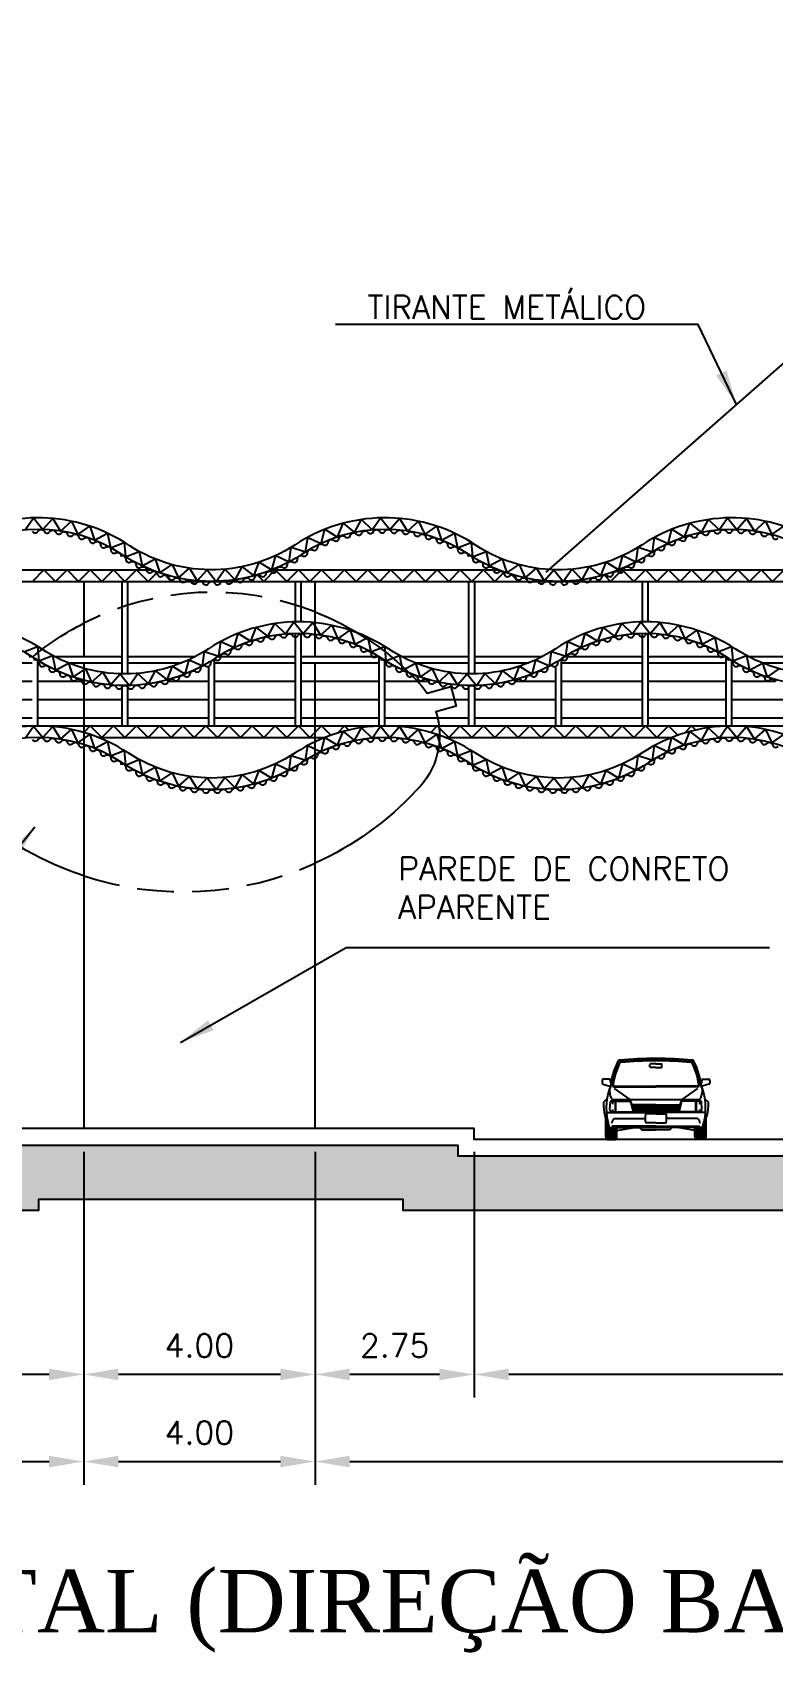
# Model space of a CAD drawing. Header units: millimetres. Extents: x 462 to 740, y -508 to -73.
# Drawn here: x 645.67 to 658.47, y -506.71 to -478.69 of the extents above; entities that cross this region are included whole.
import ezdxf

# ---------------------------------------------------------------- set-up
doc = ezdxf.new("R2010")
doc.units = ezdxf.units.MM
doc.header["$LTSCALE"] = 0.1
doc.header["$PDMODE"] = 3
doc.header["$PDSIZE"] = 0.005
doc.linetypes.add('HIDDEN', pattern=[9.525, 6.35, -3.175])
for name, color, linetype in [('azul-claro', 130, 'Continuous'), ('COTAS', 6, 'Continuous'), ('nivel', 1, 'Continuous'), ('ondas-claras', 130, 'Continuous'), ('ondas-escuras', 160, 'Continuous'), ('Parede alta', 5, 'Continuous'), ('projeção', 1, 'HIDDEN'), ('Texto', 2, 'Continuous'), ('VEICULO', 7, 'Continuous')]:
    doc.layers.add(name, color=color, linetype=linetype)
doc.styles.add('RO-00', font='romans.shx')
doc.dimstyles.new('COTAS-300', dxfattribs={"dimscale": 0, "dimtxt": 0.4, "dimasz": 0.6, "dimexe": 0.4, "dimexo": 0.4, "dimgap": 0.3, "dimtad": 1, "dimzin": 1, "dimdsep": 46, "dimtxsty": 'RO-00', "dimcen": 2.5, "dimclrd": 6, "dimclre": 6, "dimclrt": 2, "dimadec": 0, "dimazin": 0, "dimtfac": 1, "dimtmove": 2, "dimatfit": 2, "dimfxl": 1, "dimtolj": 1, "dimtzin": 0, "dimarcsym": 0})

# ---------------------------------------------------------------- blocks, each defined once
blk = doc.blocks.new('carro_grande_elev_front')
at = {"layer": 'VEICULO'}
for p, q in [((-10, 121), (-10, 125)), ((0, 126), (-9, 126)), ((0, 120), (-9, 120)), ((0, 126), (9, 126)), ((0, 120), (9, 120)), ((10, 121), (10, 125)), ((-89.6, 98.4), (-89.6, 94)), ((-88.1, 92.1), (-77.1, 89)), ((-78.3, 100.4), (-87.6, 100.4)), ((-77.5, 85), (-76.9, 85)), ((-77.1, 89), (-75.9, 86.4)), ((-76.3, 98.8), (-75.1, 92.7)), ((-69.3, 89), (0, 89)), ((-69.3, 88), (0, 88)), ((-69.3, 85), (-43.4, 66.6)), ((69.3, 89), (0, 89)), ((69.3, 88), (0, 88)), ((69.3, 85), (43.4, 66.6)), ((76.3, 98.8), (75.1, 92.7)), ((77.1, 89), (75.9, 86.4)), ((77.5, 85), (76.9, 85)), ((88.1, 92.1), (77.1, 89)), ((78.3, 100.4), (87.6, 100.4)), ((89.6, 98.4), (89.6, 94)), ((-81.6, 68), (-87.3, 62.3)), ((-76.6, 49.8), (-75.8, 62.8)), ((-73.5, 64.5), (-75.3, 63.7)), ((-75, 63.5), (-72.5, 64)), ((-72.5, 64), (-68.5, 64)), ((-72.5, 63.1), (-72.5, 59.1)), ((-71.4, 65), (-44.9, 65)), ((-70.8, 66.6), (70.8, 66.6)), ((-67.5, 47), (-67.5, 63)), ((-66.5, 47), (-66.5, 63)), ((-65.5, 64), (-45.6, 64)), ((-41.8, 60.9), (-38.1, 46)), ((-41, 61.9), (-37.1, 46)), ((0, 58), (-40, 58)), ((0, 55), (-39.3, 55)), ((-35, 58), (-35, 46)), ((-30, 58), (-30, 46)), ((-25, 58), (-25, 46)), ((-20, 58), (-20, 46)), ((-15, 58), (-15, 46)), ((-10, 58), (-10, 46)), ((-5, 58), (-5, 46)), ((0, 58), (40, 58)), ((0, 58), (0, 46)), ((0, 55), (39.3, 55)), ((5, 58), (5, 46)), ((10, 58), (10, 46)), ((15, 58), (15, 46)), ((20, 58), (20, 46)), ((25, 58), (25, 46)), ((30, 58), (30, 46)), ((35, 58), (35, 46)), ((41, 61.9), (37.1, 46)), ((41.8, 60.9), (38.1, 46)), ((71.4, 65), (44.9, 65)), ((65.5, 64), (45.6, 64)), ((66.5, 47), (66.5, 63)), ((67.5, 47), (67.5, 63)), ((72.5, 64), (68.5, 64)), ((75, 63.5), (72.5, 64)), ((72.5, 63.1), (72.5, 59.1)), ((73.5, 64.5), (75.3, 63.7)), ((76.6, 49.8), (75.8, 62.8)), ((81.6, 68), (87.3, 62.3)), ((-83.5, 4.5), (-83.5, 34.4)), ((-82.5, 45), (0, 45)), ((-81.5, 0), (-81.5, 28.7)), ((-72.5, 46), (-74.7, 46.8)), ((-72.5, 49.9), (-72.5, 47.4)), ((-72.5, 46), (-68.5, 46)), ((-69.3, 35), (-17.5, 35)), ((-65.5, 46), (-38.1, 46)), ((0, 52), (-38.6, 52)), ((0, 49), (-37.8, 49)), ((-37.1, 46), (0, 46)), ((-17.5, 30), (-17.5, 41)), ((0, 43), (-15.5, 43)), ((0, 28), (-15.5, 28)), ((0, 52), (38.6, 52)), ((0, 49), (37.8, 49)), ((37.1, 46), (0, 46)), ((82.5, 45), (0, 45)), ((0, 43), (15.5, 43)), ((0, 28), (15.5, 28)), ((17.5, 30), (17.5, 41)), ((69.3, 35), (17.5, 35)), ((65.5, 46), (38.1, 46)), ((72.5, 46), (68.5, 46)), ((72.5, 49.9), (72.5, 47.4)), ((72.5, 46), (74.7, 46.8)), ((81.5, 0), (81.5, 28.7)), ((83.5, 4.5), (83.5, 34.4)), ((-81.5, 0), (-67, 0)), ((-80, 0), (-80, 25.3)), ((-78.6, 0), (-78.6, 22.1)), ((-77.1, 0), (-77.1, 20.4)), ((-75.7, 0), (-75.7, 20)), ((-75.7, 20), (0, 20)), ((-74.2, 0), (-74.2, 20)), ((0, 22.5), (-73.3, 22.5)), ((-72.8, 0), (-72.8, 20)), ((-71.3, 0), (-71.3, 20)), ((-69.9, 0), (-69.9, 20)), ((-68.4, 0), (-68.4, 20)), ((-67, 0), (-67, 20)), ((-65, 15.3), (-35.9, 20)), ((-65, 4.5), (-65, 20)), ((-26.4, 20), (-23.3, 16)), ((-23.3, 16), (0, 16)), ((0, 22.5), (73.3, 22.5)), ((75.7, 20), (0, 20)), ((23.3, 16), (0, 16)), ((26.4, 20), (23.3, 16)), ((65, 15.3), (35.9, 20)), ((65, 4.5), (65, 20)), ((67, 0), (67, 20)), ((68.4, 0), (68.4, 20)), ((69.9, 0), (69.9, 20)), ((71.3, 0), (71.3, 20)), ((72.8, 0), (72.8, 20)), ((74.2, 0), (74.2, 20)), ((75.7, 0), (75.7, 20)), ((77.1, 0), (77.1, 20.4)), ((78.6, 0), (78.6, 22.1)), ((80, 0), (80, 25.3)), ((81.5, 0), (67, 0))]:
    blk.add_line(p, q, dxfattribs=at)
for centre, radius, start, end in [((0, -523.5), 658.5, 84.6972, 95.3028), ((47, 75.1), 123.4, 153.3242, 174.9735), ((47, 75.1), 120.4, 154.1335, 172.2174), ((47, 75.1), 119.4, 154.1335, 172.2174), ((-60.6, 129.2), 3, 95.3028, 153.3242), ((-58.6, 126.3), 3, 95.1557, 154.1335), ((-58.6, 126.3), 2, 95.1557, 154.1335), ((0, -523.5), 655.5, 84.8443, 95.1557), ((0, -523.5), 654.5, 84.8443, 95.1557), ((-9, 125), 1, 90, 180), ((-9, 121), 1, 180, 270), ((9, 125), 1, 0, 90), ((9, 121), 1, 270, 0), ((58.6, 126.3), 2, 25.8665, 84.8443), ((58.6, 126.3), 3, 25.8665, 84.8443), ((-47, 75.1), 119.4, 7.7826, 25.8665), ((60.6, 129.2), 3, 26.6758, 84.6972), ((-47, 75.1), 120.4, 7.7826, 25.8665), ((-47, 75.1), 123.4, 5.0265, 26.6758), ((-87.6, 98.4), 2, 90, 180), ((-87.6, 94), 2, 180, 254.6167), ((20, 52.5), 102.8, 161.5651, 197.1976), ((-78.3, 98.4), 2, 11.2915, 90), ((-39, 84), 38.6, 178.5317, 202.8811), ((-76.9, 86), 1, 270, 354.9735), ((-69.3, 91), 3, 172.2174, 270), ((-69.3, 91), 2, 172.2174, 270), ((69.3, 91), 3, 270, 7.7826), ((69.3, 91), 2, 270, 7.7826), ((39, 84), 38.6, 337.1189, 1.4683), ((76.9, 86), 1, 185.0265, 270), ((78.3, 98.4), 2, 90, 168.7085), ((-20, 52.5), 102.8, 342.8024, 18.4349), ((87.6, 98.4), 2, 0, 90), ((87.6, 94), 2, 285.3833, 0), ((20, 52.5), 107.8, 174.7999, 175.7267), ((-0.2, 60.5), 87.3, 179.9938, 206.4303), ((-74.9, 62.6), 1, 100.1378, 176.5135), ((-74.8, 62.8), 1, 115.6872, 176.5135), ((-70.8, 70.6), 4, 202.8811, 270), ((-71.4, 60), 5, 90, 115.6872), ((-68.5, 63), 1, 0, 90), ((-65.5, 63), 1, 90, 180), ((-45.6, 60), 4, 13.611, 90), ((-44.9, 61), 4, 13.611, 90), ((44.9, 61), 4, 90, 166.389), ((45.6, 60), 4, 90, 166.389), ((65.5, 63), 1, 0, 90), ((68.5, 63), 1, 90, 180), ((70.8, 70.6), 4, 270, 337.1189), ((71.4, 60), 5, 64.3128, 90), ((74.9, 62.6), 1, 3.4865, 79.8622), ((74.8, 62.8), 1, 3.4865, 64.3128), ((0.2, 60.5), 87.3, 333.5697, 0.0062), ((-20, 52.5), 107.8, 4.2733, 5.2001), ((-73.6, 49.6), 3, 176.5135, 250.1361), ((-62.3, 25.9), 11.5, 127.7412, 175.0677), ((-68.5, 47), 1, 270, 0), ((-65.5, 47), 1, 180, 270), ((-15.5, 41), 2, 90, 180), ((-15.5, 30), 2, 180, 270), ((15.5, 41), 2, 0, 90), ((15.5, 30), 2, 270, 0), ((65.5, 47), 1, 270, 0), ((68.5, 47), 1, 180, 270), ((62.3, 25.9), 11.5, 4.9323, 52.2588), ((73.6, 49.6), 3, 289.8639, 3.4865), ((-77.4, 4.5), 6.06, 180, 227.925), ((-75.7, 23), 3, 206.4303, 270), ((-75.3, 23), 3, 197.1976, 270), ((-71, 4.5), 6.06, 312.075, 0), ((71, 4.5), 6.06, 180, 227.925), ((75.3, 23), 3, 270, 342.8024), ((75.7, 23), 3, 270, 333.5697), ((77.4, 4.5), 6.06, 312.075, 0)]:
    blk.add_arc(centre, radius, start, end, dxfattribs=at)
blk = doc.blocks.new('*D61')
at = {"layer": 'COTAS', "color": 6, "lineweight": -2}
for p, q in [((653.309, -498.052), (653.309, -502.303)), ((665.409, -498.052), (665.409, -502.303)), ((664.809, -501.903), (653.909, -501.903))]:
    blk.add_line(p, q, dxfattribs=at)
at = {"layer": 'COTAS', "color": 6}
for points in [[(653.909, -501.803), (653.909, -502.003), (653.309, -501.903)], [(664.809, -501.803), (664.809, -502.003), (665.409, -501.903)]]:
    blk.add_solid(points, dxfattribs=at)
at = {"layer": 'Defpoints', "color": 0}
for p in [(653.309, -497.652), (665.409, -497.652), (653.309, -501.903)]:
    blk.add_point(p, dxfattribs=at)
at = {"layer": 'COTAS', "color": 2, "insert": (659.359, -501.403), "char_height": 0.4, "attachment_point": 5, "style": 'RO-00'}
blk.add_mtext('\\A1;12.10', dxfattribs=at)
blk = doc.blocks.new('*D62')
at = {"layer": 'COTAS', "color": 6, "lineweight": -2}
for p, q in [((650.558, -498.052), (650.558, -502.303)), ((653.309, -498.052), (653.309, -502.303)), ((652.709, -501.903), (651.158, -501.903))]:
    blk.add_line(p, q, dxfattribs=at)
at = {"layer": 'COTAS', "color": 6}
for points in [[(651.158, -501.803), (651.158, -502.003), (650.558, -501.903)], [(652.709, -501.803), (652.709, -502.003), (653.309, -501.903)]]:
    blk.add_solid(points, dxfattribs=at)
at = {"layer": 'Defpoints', "color": 0}
for p in [(650.558, -497.652), (653.309, -497.652), (650.558, -501.903)]:
    blk.add_point(p, dxfattribs=at)
at = {"layer": 'COTAS', "color": 2, "insert": (651.934, -501.403), "char_height": 0.4, "attachment_point": 5, "style": 'RO-00'}
blk.add_mtext('\\A1;2.75', dxfattribs=at)
blk = doc.blocks.new('*D63')
at = {"layer": 'COTAS', "color": 6, "lineweight": -2}
for p, q in [((646.558, -498.052), (646.558, -502.303)), ((650.558, -498.052), (650.558, -502.303)), ((649.958, -501.903), (647.158, -501.903))]:
    blk.add_line(p, q, dxfattribs=at)
at = {"layer": 'COTAS', "color": 6}
for points in [[(647.158, -501.803), (647.158, -502.003), (646.558, -501.903)], [(649.958, -501.803), (649.958, -502.003), (650.558, -501.903)]]:
    blk.add_solid(points, dxfattribs=at)
at = {"layer": 'Defpoints', "color": 0}
for p in [(646.558, -497.652), (650.558, -497.652), (646.558, -501.903)]:
    blk.add_point(p, dxfattribs=at)
at = {"layer": 'COTAS', "color": 2, "insert": (648.558, -501.403), "char_height": 0.4, "attachment_point": 5, "style": 'RO-00'}
blk.add_mtext('\\A1;4.00', dxfattribs=at)
blk = doc.blocks.new('*D64')
at = {"layer": 'COTAS', "color": 6, "lineweight": -2}
for p, q in [((635.26, -498.052), (635.26, -502.303)), ((646.558, -498.052), (646.558, -502.303)), ((645.958, -501.903), (635.86, -501.903))]:
    blk.add_line(p, q, dxfattribs=at)
at = {"layer": 'COTAS', "color": 6}
for points in [[(635.86, -501.803), (635.86, -502.003), (635.26, -501.903)], [(645.958, -501.803), (645.958, -502.003), (646.558, -501.903)]]:
    blk.add_solid(points, dxfattribs=at)
at = {"layer": 'Defpoints', "color": 0}
for p in [(635.26, -497.652), (646.558, -497.652), (635.26, -501.903)]:
    blk.add_point(p, dxfattribs=at)
at = {"layer": 'COTAS', "color": 2, "insert": (640.909, -501.403), "char_height": 0.4, "attachment_point": 5, "style": 'RO-00'}
blk.add_mtext('\\A1;11.30', dxfattribs=at)
blk = doc.blocks.new('*D68')
at = {"layer": 'COTAS', "color": 6, "lineweight": -2}
for p, q in [((631.26, -501.404), (631.26, -503.809)), ((646.558, -501.404), (646.558, -503.809)), ((631.86, -503.409), (645.958, -503.409))]:
    blk.add_line(p, q, dxfattribs=at)
at = {"layer": 'COTAS', "color": 6}
for points in [[(631.86, -503.309), (631.86, -503.509), (631.26, -503.409)], [(645.958, -503.309), (645.958, -503.509), (646.558, -503.409)]]:
    blk.add_solid(points, dxfattribs=at)
at = {"layer": 'Defpoints', "color": 0}
for p in [(631.26, -501.004), (646.558, -501.004), (646.558, -503.409)]:
    blk.add_point(p, dxfattribs=at)
at = {"layer": 'COTAS', "color": 2, "insert": (638.909, -502.909), "char_height": 0.4, "attachment_point": 5, "style": 'RO-00'}
blk.add_mtext('\\A1;15.30', dxfattribs=at)
blk = doc.blocks.new('*D69')
at = {"layer": 'COTAS', "color": 6, "lineweight": -2}
for p, q in [((646.558, -501.404), (646.558, -503.809)), ((650.558, -501.404), (650.558, -503.809)), ((647.158, -503.409), (649.958, -503.409))]:
    blk.add_line(p, q, dxfattribs=at)
at = {"layer": 'COTAS', "color": 6}
for points in [[(647.158, -503.309), (647.158, -503.509), (646.558, -503.409)], [(649.958, -503.309), (649.958, -503.509), (650.558, -503.409)]]:
    blk.add_solid(points, dxfattribs=at)
at = {"layer": 'Defpoints', "color": 0}
for p in [(646.558, -501.004), (650.558, -501.004), (650.558, -503.409)]:
    blk.add_point(p, dxfattribs=at)
at = {"layer": 'COTAS', "color": 2, "insert": (648.558, -502.909), "char_height": 0.4, "attachment_point": 5, "style": 'RO-00'}
blk.add_mtext('\\A1;4.00', dxfattribs=at)
blk = doc.blocks.new('*D70')
at = {"layer": 'COTAS', "color": 6, "lineweight": -2}
for p, q in [((669.411, -500.577), (669.411, -503.809)), ((650.558, -501.404), (650.558, -503.809)), ((651.158, -503.409), (668.811, -503.409))]:
    blk.add_line(p, q, dxfattribs=at)
at = {"layer": 'COTAS', "color": 6}
for points in [[(651.158, -503.309), (651.158, -503.509), (650.558, -503.409)], [(668.811, -503.309), (668.811, -503.509), (669.411, -503.409)]]:
    blk.add_solid(points, dxfattribs=at)
at = {"layer": 'Defpoints', "color": 0}
for p in [(669.411, -500.177), (650.558, -501.004), (669.411, -503.409)]:
    blk.add_point(p, dxfattribs=at)
at = {"layer": 'COTAS', "color": 2, "insert": (659.984, -502.909), "char_height": 0.4, "attachment_point": 5, "style": 'RO-00'}
blk.add_mtext('\\A1;18.85', dxfattribs=at)

msp = doc.modelspace()

# ---------------------------------------------------------------- hatches: boundary and pattern name
h = msp.add_hatch()
h.set_pattern_fill('LINE', color=256, scale=0.1, style=0)
h.set_pattern_definition([(0, (19.8689, 31.7374), (0, 0.3175), [])])
h.paths.add_polyline_path([(642.489, -489.489), (641.32, -489.489), (641.32, -489.788, 0.116451)])
h.paths.add_polyline_path([(642.72, -489.657, -0.237937), (642.669, -489.652, 0.268983), (642.611, -489.65), (642.611, -489.65, 0.268989), (642.581, -489.7, -0.610099), (642.49, -489.745, 0.268989), (642.433, -489.739), (642.433, -489.739, 0.268983), (642.399, -489.786, -0.6101), (642.305, -489.824, 0.268983), (642.248, -489.814), (642.248, -489.814, 0.268989), (642.211, -489.859, -0.610099), (642.115, -489.891, 0.26899), (642.058, -489.877), (642.058, -489.877, 0.268984), (642.018, -489.919, -0.6101), (641.92, -489.943, 0.579938), (641.822, -489.964, -0.610099), (641.722, -489.982, 0.579938), (641.623, -489.996, -0.6101), (641.522, -490.007, 0.579938), (641.422, -490.014, -0.610099), (641.321, -490.018, 0.001454), (641.32, -490.018), (641.32, -490.689), (642.72, -490.689)])
h.paths.add_polyline_path([(644.22, -489.489), (642.927, -489.489, 0.020521), (642.927, -489.493, -0.5853), (642.842, -489.547, 0.098516), (642.82, -489.541), (642.82, -490.689), (644.22, -490.689)])
h.paths.add_polyline_path([(645.665, -489.491, 0.024038), (645.66, -489.489), (645.624, -489.489, 0.049924), (645.614, -489.493, -0.312343), (645.548, -489.489), (644.32, -489.489), (644.32, -490.689), (645.665, -490.689)])
h.paths.add_polyline_path([(647.22, -490.018, 0.001448), (647.22, -490.018, -0.6101), (647.119, -490.014, 0.579938), (647.019, -490.007, -0.610099), (646.918, -489.996, 0.579938), (646.819, -489.982, -0.6101), (646.719, -489.964, 0.579938), (646.621, -489.943, -0.610099), (646.523, -489.919, 0.579938), (646.426, -489.891, -0.6101), (646.33, -489.859, 0.579938), (646.236, -489.824, -0.610099), (646.142, -489.786, 0.579938), (646.051, -489.745, -0.6101), (645.96, -489.7, 0.579938), (645.872, -489.652, -0.610099), (645.784, -489.601, 0.222137), (645.765, -489.555), (645.765, -490.689), (647.22, -490.689)])
h.paths.add_polyline_path([(647.22, -489.489), (646.052, -489.489, 0.116451), (647.22, -489.788)])
h = msp.add_hatch()
h.set_pattern_fill('LINE', color=256, scale=0.1, style=0)
h.set_pattern_definition([(0, (25.8689, 31.7374), (0, 0.3175), [])])
h.paths.add_polyline_path([(648.489, -489.489), (647.32, -489.489), (647.32, -489.788, 0.116451)])
h.paths.add_polyline_path([(648.72, -489.657, -0.237937), (648.669, -489.652, 0.268983), (648.611, -489.65), (648.611, -489.65, 0.268989), (648.581, -489.7, -0.610099), (648.49, -489.745, 0.268989), (648.433, -489.739), (648.433, -489.739, 0.268983), (648.399, -489.786, -0.6101), (648.305, -489.824, 0.268983), (648.248, -489.814), (648.248, -489.814, 0.268989), (648.211, -489.859, -0.610099), (648.115, -489.891, 0.26899), (648.058, -489.877), (648.058, -489.877, 0.268984), (648.018, -489.919, -0.6101), (647.92, -489.943, 0.579938), (647.822, -489.964, -0.610099), (647.722, -489.982, 0.579938), (647.623, -489.996, -0.6101), (647.522, -490.007, 0.579938), (647.422, -490.014, -0.610099), (647.321, -490.018, 0.001454), (647.32, -490.018), (647.32, -490.689), (648.72, -490.689)])
h.paths.add_polyline_path([(650.22, -489.489), (648.927, -489.489, 0.020521), (648.927, -489.493, -0.5853), (648.842, -489.547, 0.098516), (648.82, -489.541), (648.82, -490.689), (650.22, -490.689)])
h.paths.add_polyline_path([(651.665, -489.491, 0.024038), (651.66, -489.489), (651.624, -489.489, 0.049924), (651.614, -489.493, -0.312343), (651.548, -489.489), (650.32, -489.489), (650.32, -490.689), (651.665, -490.689)])
h.paths.add_polyline_path([(653.22, -490.018, 0.001448), (653.22, -490.018, -0.6101), (653.119, -490.014, 0.579938), (653.019, -490.007, -0.610099), (652.918, -489.996, 0.579938), (652.819, -489.982, -0.6101), (652.719, -489.964, 0.579938), (652.621, -489.943, -0.610099), (652.523, -489.919, 0.579938), (652.426, -489.891, -0.6101), (652.33, -489.859, 0.579938), (652.236, -489.824, -0.610099), (652.142, -489.786, 0.579938), (652.051, -489.745, -0.6101), (651.96, -489.7, 0.579938), (651.872, -489.652, -0.610099), (651.784, -489.601, 0.222137), (651.765, -489.555), (651.765, -490.689), (653.22, -490.689)])
h.paths.add_polyline_path([(653.22, -489.489), (652.052, -489.489, 0.116451), (653.22, -489.788)])
h = msp.add_hatch()
h.set_pattern_fill('LINE', color=256, scale=0.1, style=0)
h.set_pattern_definition([(0, (31.8689, 31.7374), (0, 0.3175), [])])
h.paths.add_polyline_path([(654.489, -489.489), (653.32, -489.489), (653.32, -489.788, 0.116451)])
h.paths.add_polyline_path([(654.72, -489.657, -0.237937), (654.669, -489.652, 0.268983), (654.611, -489.65), (654.611, -489.65, 0.268989), (654.581, -489.7, -0.610099), (654.49, -489.745, 0.268989), (654.433, -489.739), (654.433, -489.739, 0.268983), (654.399, -489.786, -0.6101), (654.305, -489.824, 0.268983), (654.248, -489.814), (654.248, -489.814, 0.268989), (654.211, -489.859, -0.610099), (654.115, -489.891, 0.26899), (654.058, -489.877), (654.058, -489.877, 0.268984), (654.018, -489.919, -0.6101), (653.92, -489.943, 0.579938), (653.822, -489.964, -0.610099), (653.722, -489.982, 0.579938), (653.623, -489.996, -0.6101), (653.522, -490.007, 0.579938), (653.422, -490.014, -0.610099), (653.321, -490.018, 0.001454), (653.32, -490.018), (653.32, -490.689), (654.72, -490.689)])
h.paths.add_polyline_path([(656.22, -489.489), (654.927, -489.489, 0.020521), (654.927, -489.493, -0.5853), (654.842, -489.547, 0.098516), (654.82, -489.541), (654.82, -490.689), (656.22, -490.689)])
h.paths.add_polyline_path([(657.665, -489.491, 0.024038), (657.66, -489.489), (657.624, -489.489, 0.049924), (657.614, -489.493, -0.312343), (657.548, -489.489), (656.32, -489.489), (656.32, -490.689), (657.665, -490.689)])
h.paths.add_polyline_path([(659.22, -490.018, 0.001448), (659.22, -490.018, -0.6101), (659.119, -490.014, 0.579938), (659.019, -490.007, -0.610099), (658.918, -489.996, 0.579938), (658.819, -489.982, -0.6101), (658.719, -489.964, 0.579938), (658.621, -489.943, -0.610099), (658.523, -489.919, 0.579938), (658.426, -489.891, -0.6101), (658.33, -489.859, 0.579938), (658.236, -489.824, -0.610099), (658.142, -489.786, 0.579938), (658.051, -489.745, -0.6101), (657.96, -489.7, 0.579938), (657.872, -489.652, -0.610099), (657.784, -489.601, 0.222137), (657.765, -489.555), (657.765, -490.689), (659.22, -490.689)])
h.paths.add_polyline_path([(659.22, -489.489), (658.052, -489.489, 0.116451), (659.22, -489.788)])
at = {"layer": 'Parede alta'}
msp.add_hatch(color=256, dxfattribs=at).paths.add_polyline_path([(615.813, -498.124), (622.397, -498.124), (622.397, -497.935), (637.373, -497.935), (637.373, -498.124), (639.075, -498.124), (644.831, -498.124), (644.831, -497.935), (653.026, -497.935), (653.026, -498.124), (665.693, -498.124), (665.693, -497.935), (690.531, -497.935), (710.726, -497.935), (710.726, -498.124), (722.993, -498.124), (722.993, -497.935), (730.926, -497.935), (730.926, -498.124), (739.642, -498.124), (739.642, -499.068), (729.982, -499.068), (729.982, -498.879), (723.937, -498.879), (723.937, -499.068), (709.782, -499.068), (709.782, -498.879), (690.531, -498.879), (666.637, -498.879), (666.637, -499.068), (652.082, -499.068), (652.082, -498.879), (645.775, -498.879), (645.775, -499.068), (639.075, -499.068), (636.429, -499.068), (636.429, -498.879), (623.341, -498.879), (623.341, -499.068), (615.813, -499.068)])

# ---------------------------------------------------------------- linework, layer by layer
for p, q in [((643.814, -487.989), (647.27, -487.989)), ((645.87, -487.989), (645.67, -488.189)), ((645.87, -487.989), (646.07, -488.189)), ((646.27, -487.989), (646.07, -488.189)), ((646.27, -487.989), (646.47, -488.189)), ((646.67, -487.989), (646.47, -488.189)), ((646.67, -487.989), (646.87, -488.189)), ((647.07, -487.989), (646.87, -488.189)), ((647.07, -487.989), (647.27, -488.189)), ((647.27, -487.989), (647.726, -487.989)), ((647.47, -487.989), (647.27, -488.189)), ((647.47, -487.989), (647.67, -488.189)), ((647.831, -488.028), (647.67, -488.189)), ((647.948, -488.066), (648.07, -488.189)), ((649.558, -488.077), (649.67, -488.189)), ((649.87, -487.989), (649.67, -488.189)), ((649.814, -487.989), (653.27, -487.989)), ((649.87, -487.989), (650.07, -488.189)), ((650.27, -487.989), (650.07, -488.189)), ((650.27, -487.989), (650.47, -488.189)), ((650.67, -487.989), (650.47, -488.189)), ((650.67, -487.989), (650.87, -488.189)), ((651.07, -487.989), (650.87, -488.189)), ((651.07, -487.989), (651.27, -488.189)), ((651.47, -487.989), (651.27, -488.189)), ((651.47, -487.989), (651.67, -488.189)), ((651.87, -487.989), (651.67, -488.189)), ((651.87, -487.989), (652.07, -488.189)), ((652.27, -487.989), (652.07, -488.189)), ((652.27, -487.989), (652.47, -488.189)), ((652.67, -487.989), (652.47, -488.189)), ((652.67, -487.989), (652.87, -488.189)), ((653.07, -487.989), (652.87, -488.189)), ((653.07, -487.989), (653.27, -488.189)), ((653.27, -487.989), (653.726, -487.989)), ((653.47, -487.989), (653.27, -488.189)), ((653.47, -487.989), (653.67, -488.189)), ((653.831, -488.028), (653.67, -488.189)), ((653.948, -488.066), (654.07, -488.189)), ((655.558, -488.077), (655.67, -488.189)), ((655.87, -487.989), (655.67, -488.189)), ((655.814, -487.989), (659.27, -487.989)), ((655.87, -487.989), (656.07, -488.189)), ((656.27, -487.989), (656.07, -488.189)), ((656.27, -487.989), (656.47, -488.189)), ((656.67, -487.989), (656.47, -488.189)), ((656.67, -487.989), (656.87, -488.189)), ((657.07, -487.989), (656.87, -488.189)), ((657.07, -487.989), (657.27, -488.189)), ((657.47, -487.989), (657.27, -488.189)), ((657.47, -487.989), (657.67, -488.189)), ((657.87, -487.989), (657.67, -488.189)), ((657.87, -487.989), (658.07, -488.189)), ((658.27, -487.989), (658.07, -488.189)), ((658.27, -487.989), (658.47, -488.189)), ((658.67, -487.989), (658.47, -488.189)), ((641.27, -488.189), (647.27, -488.189)), ((647.22, -489.788), (647.22, -488.189)), ((647.27, -488.189), (653.27, -488.189)), ((647.32, -489.788), (647.32, -488.189)), ((650.22, -488.889), (650.22, -488.189)), ((650.32, -488.889), (650.32, -488.189)), ((653.22, -489.788), (653.22, -488.189)), ((653.27, -488.189), (659.27, -488.189)), ((653.32, -489.788), (653.32, -488.189)), ((656.22, -488.889), (656.22, -488.189)), ((656.32, -488.889), (656.32, -488.189)), ((650.22, -490.689), (650.22, -489.089)), ((650.32, -490.689), (650.32, -489.089)), ((656.22, -490.689), (656.22, -489.089)), ((656.32, -490.689), (656.32, -489.089)), ((645.765, -490.689), (645.765, -489.555)), ((646.052, -489.489), (647.22, -489.489)), ((647.32, -489.489), (648.489, -489.489)), ((648.72, -490.689), (648.72, -489.657)), ((648.82, -490.689), (648.82, -489.541)), ((648.878, -489.489), (650.22, -489.489)), ((650.32, -489.489), (651.663, -489.489)), ((651.665, -490.689), (651.665, -489.491)), ((651.765, -490.689), (651.765, -489.555)), ((652.052, -489.489), (653.22, -489.489)), ((653.32, -489.489), (654.489, -489.489)), ((654.72, -490.689), (654.72, -489.657)), ((654.82, -490.689), (654.82, -489.541)), ((654.878, -489.489), (656.22, -489.489)), ((656.32, -489.489), (657.663, -489.489)), ((657.665, -490.689), (657.665, -489.491)), ((657.765, -490.689), (657.765, -489.555)), ((658.052, -489.489), (659.22, -489.489)), ((647.22, -490.689), (647.22, -489.988)), ((647.32, -490.689), (647.32, -489.988)), ((653.22, -490.689), (653.22, -489.988)), ((653.32, -490.689), (653.32, -489.988)), ((641.27, -490.689), (647.27, -490.689)), ((646.67, -490.689), (646.558, -490.801)), ((646.67, -490.689), (646.87, -490.889)), ((647.07, -490.689), (646.87, -490.889)), ((647.07, -490.689), (647.27, -490.889)), ((647.27, -490.689), (653.27, -490.689)), ((647.47, -490.689), (647.27, -490.889)), ((647.47, -490.689), (647.67, -490.889)), ((647.87, -490.689), (647.67, -490.889)), ((647.87, -490.689), (648.07, -490.889)), ((648.27, -490.689), (648.07, -490.889)), ((648.27, -490.689), (648.47, -490.889)), ((648.67, -490.689), (648.47, -490.889)), ((648.67, -490.689), (648.87, -490.889)), ((649.07, -490.689), (648.87, -490.889)), ((649.07, -490.689), (649.27, -490.889)), ((649.47, -490.689), (649.27, -490.889)), ((649.47, -490.689), (649.67, -490.889)), ((649.87, -490.689), (649.67, -490.889)), ((649.87, -490.689), (650.07, -490.889)), ((650.27, -490.689), (650.07, -490.889)), ((650.27, -490.689), (650.47, -490.889)), ((650.67, -490.689), (650.47, -490.889)), ((650.67, -490.689), (650.831, -490.849)), ((651.07, -490.689), (650.948, -490.811)), ((651.07, -490.689), (651.141, -490.76)), ((652.67, -490.689), (652.558, -490.801)), ((652.67, -490.689), (652.87, -490.889)), ((653.07, -490.689), (652.87, -490.889)), ((653.07, -490.689), (653.27, -490.889)), ((653.27, -490.689), (659.27, -490.689)), ((653.47, -490.689), (653.27, -490.889)), ((653.47, -490.689), (653.67, -490.889)), ((653.87, -490.689), (653.67, -490.889)), ((653.87, -490.689), (654.07, -490.889)), ((654.27, -490.689), (654.07, -490.889)), ((654.27, -490.689), (654.47, -490.889)), ((654.67, -490.689), (654.47, -490.889)), ((654.67, -490.689), (654.87, -490.889)), ((655.07, -490.689), (654.87, -490.889)), ((655.07, -490.689), (655.27, -490.889)), ((655.47, -490.689), (655.27, -490.889)), ((655.47, -490.689), (655.67, -490.889)), ((655.87, -490.689), (655.67, -490.889)), ((655.87, -490.689), (656.07, -490.889)), ((656.27, -490.689), (656.07, -490.889)), ((656.27, -490.689), (656.47, -490.889)), ((656.67, -490.689), (656.47, -490.889)), ((656.67, -490.689), (656.831, -490.849)), ((657.07, -490.689), (656.948, -490.811)), ((657.07, -490.689), (657.141, -490.76)), ((646.814, -490.889), (647.27, -490.889)), ((647.27, -490.889), (650.726, -490.889)), ((652.814, -490.889), (653.27, -490.889)), ((653.27, -490.889), (656.726, -490.889))]:
    msp.add_line(p, q)
at = {"layer": 'azul-claro'}
for points in [[(647.27, -487.518, 0.293057), (644.215, -487.555, -0.3), (641.326, -487.555, -0.292457)], [(653.27, -487.518, 0.293057), (650.215, -487.555, -0.306916), (647.27, -487.518, -0.292457)], [(659.27, -487.518, 0.293057), (656.215, -487.555, -0.307403), (653.259, -487.513, -0.292457)], [(647.27, -487.758, -0.005791), (647.215, -487.722, 0.3), (644.326, -487.722, -0.3), (641.215, -487.722)], [(645.67, -487.321, 0.5853), (645.77, -487.319, -0.604731), (645.871, -487.321, 0.5853), (645.972, -487.327, -0.604731), (646.072, -487.336, 0.5853), (646.172, -487.35, -0.604731), (646.272, -487.368, 0.5853), (646.37, -487.389, -0.604731), (646.468, -487.414, 0.5853), (646.564, -487.443, -0.604731), (646.66, -487.476, 0.5853), (646.754, -487.512, -0.604731), (646.846, -487.552, 0.5853), (646.937, -487.596, -0.604731), (647.026, -487.643, 0.5853), (647.114, -487.693, -0.604731), (647.199, -487.747, -0.354582), (647.27, -487.761, -0.354582)], [(653.27, -487.758, -0.005791), (653.215, -487.722, 0.3), (650.326, -487.722, -0.3), (647.215, -487.722)], [(647.27, -487.761, -0.191661), (647.284, -487.801, 0.603753), (647.371, -487.852, -0.586073), (647.46, -487.9, 0.603737), (647.55, -487.945, -0.586073), (647.642, -487.986, 0.603753), (647.736, -488.025, -0.586073), (647.83, -488.059, 0.603737), (647.926, -488.091, -0.586073), (648.023, -488.119, 0.603753), (648.121, -488.144, -0.586073), (648.219, -488.165, 0.603737), (648.318, -488.183, -0.586073), (648.418, -488.197, 0.603753), (648.519, -488.208, -0.586073), (648.619, -488.215, 0.603737), (648.72, -488.218, -0.586073), (648.821, -488.218, 0.603753), (648.922, -488.215, -0.586073), (649.022, -488.208, 0.603737), (649.123, -488.197, -0.586073), (649.222, -488.183, 0.603753), (649.322, -488.165, -0.586073), (649.42, -488.144, 0.603737), (649.518, -488.119, -0.586073), (649.615, -488.091, 0.603753), (649.711, -488.059, -0.586073), (649.805, -488.025, 0.603737), (649.899, -487.986, -0.586073), (649.991, -487.945, 0.603753), (650.081, -487.9, -0.586073), (650.17, -487.852, 0.603737), (650.257, -487.801, -0.586073), (650.342, -487.747, 0.5853), (650.427, -487.693, -0.604731), (650.515, -487.643, 0.5853), (650.604, -487.596, -0.604731), (650.695, -487.552, 0.5853), (650.787, -487.512, -0.604731), (650.881, -487.476, 0.5853), (650.977, -487.443, -0.604731), (651.073, -487.414, 0.5853), (651.171, -487.389, -0.604731), (651.269, -487.368, 0.5853), (651.369, -487.35, -0.604731), (651.469, -487.336, 0.5853), (651.569, -487.327, -0.604731), (651.67, -487.321, 0.5853), (651.77, -487.319, -0.604731), (651.871, -487.321, 0.5853), (651.972, -487.327, -0.604731), (652.072, -487.336, 0.5853), (652.172, -487.35, -0.604731), (652.272, -487.368, 0.5853), (652.37, -487.389, -0.604731), (652.468, -487.414, 0.5853), (652.564, -487.443, -0.604731), (652.66, -487.476, 0.5853), (652.754, -487.512, -0.604731), (652.846, -487.552, 0.5853), (652.937, -487.596, -0.604731), (653.026, -487.643, 0.5853), (653.114, -487.693, -0.604731), (653.199, -487.747, -0.354582), (653.27, -487.761, -0.354582)], [(659.27, -487.758, -0.005791), (659.215, -487.722, 0.3), (656.326, -487.722, -0.3), (653.215, -487.722)], [(653.27, -487.761, -0.191661), (653.284, -487.801, 0.603753), (653.371, -487.852, -0.586073), (653.46, -487.9, 0.603737), (653.55, -487.945, -0.586073), (653.642, -487.986, 0.603753), (653.736, -488.025, -0.586073), (653.83, -488.059, 0.603737), (653.926, -488.091, -0.586073), (654.023, -488.119, 0.603753), (654.121, -488.144, -0.586073), (654.219, -488.165, 0.603737), (654.318, -488.183, -0.586073), (654.418, -488.197, 0.603753), (654.519, -488.208, -0.586073), (654.619, -488.215, 0.603737), (654.72, -488.218, -0.586073), (654.821, -488.218, 0.603753), (654.922, -488.215, -0.586073), (655.022, -488.208, 0.603737), (655.123, -488.197, -0.586073), (655.222, -488.183, 0.603753), (655.322, -488.165, -0.586073), (655.42, -488.144, 0.603737), (655.518, -488.119, -0.586073), (655.615, -488.091, 0.603753), (655.711, -488.059, -0.586073), (655.805, -488.025, 0.603737), (655.899, -487.986, -0.586073), (655.991, -487.945, 0.603753), (656.081, -487.9, -0.586073), (656.17, -487.852, 0.603737), (656.257, -487.801, -0.586073), (656.342, -487.747, 0.5853), (656.427, -487.693, -0.604731), (656.515, -487.643, 0.5853), (656.604, -487.596, -0.604731), (656.695, -487.552, 0.5853), (656.787, -487.512, -0.604731), (656.881, -487.476, 0.5853), (656.977, -487.443, -0.604731), (657.073, -487.414, 0.5853), (657.171, -487.389, -0.604731), (657.269, -487.368, 0.5853), (657.369, -487.35, -0.604731), (657.469, -487.336, 0.5853), (657.569, -487.327, -0.604731), (657.67, -487.321, 0.5853), (657.77, -487.319, -0.604731), (657.871, -487.321, 0.5853), (657.972, -487.327, -0.604731), (658.072, -487.336, 0.5853), (658.172, -487.35, -0.604731), (658.272, -487.368, 0.5853), (658.37, -487.389, -0.604731), (658.468, -487.414, 0.5853), (658.564, -487.443, -0.604731)]]:
    msp.add_lwpolyline(points, format="xyb", dxfattribs=at)
for points in [[(645.545, -487.298), (645.692, -487.09), (645.851, -487.29), (646.021, -487.1), (646.155, -487.317), (646.347, -487.148), (646.455, -487.379), (646.664, -487.234), (646.745, -487.476), (646.97, -487.356), (647.022, -487.606), (647.259, -487.513), (647.281, -487.764)], [(647.281, -487.764), (647.519, -487.671), (647.571, -487.921), (647.796, -487.801), (647.876, -488.043), (648.086, -487.898), (648.194, -488.129), (648.386, -487.96), (648.52, -488.178), (648.69, -487.987), (648.849, -488.188), (648.996, -487.979), (649.177, -488.159), (649.299, -487.935), (649.499, -488.093), (649.594, -487.856), (649.812, -487.99), (649.879, -487.743), (650.11, -487.851), (650.148, -487.598), (650.393, -487.679), (650.431, -487.427), (650.662, -487.534), (650.729, -487.288), (650.947, -487.421), (651.042, -487.184), (651.242, -487.342), (651.364, -487.118), (651.545, -487.298), (651.692, -487.09), (651.851, -487.29), (652.021, -487.1), (652.155, -487.317), (652.347, -487.148), (652.455, -487.379), (652.664, -487.234), (652.745, -487.476), (652.97, -487.356), (653.022, -487.606), (653.259, -487.513), (653.281, -487.764)], [(653.281, -487.764), (653.519, -487.671), (653.571, -487.921), (653.796, -487.801), (653.876, -488.043), (654.086, -487.898), (654.194, -488.129), (654.386, -487.96), (654.52, -488.178), (654.69, -487.987), (654.849, -488.188), (654.996, -487.979), (655.177, -488.159), (655.299, -487.935), (655.499, -488.093), (655.594, -487.856), (655.812, -487.99), (655.879, -487.743), (656.11, -487.851), (656.148, -487.598), (656.393, -487.679), (656.431, -487.427), (656.662, -487.534), (656.729, -487.288), (656.947, -487.421), (657.042, -487.184), (657.242, -487.342), (657.364, -487.118), (657.545, -487.298), (657.692, -487.09), (657.851, -487.29), (658.021, -487.1), (658.155, -487.317), (658.347, -487.148), (658.455, -487.379), (658.664, -487.234)]]:
    msp.add_lwpolyline(points, dxfattribs=at)
at = {"layer": 'nivel'}
for p, q in [((665.15, -478.695), (654.548, -488.029)), ((646.558, -488.189), (646.558, -489.489)), ((650.558, -489.489), (650.558, -488.189)), ((646.558, -489.598), (646.558, -497.652)), ((650.558, -497.652), (650.558, -489.598))]:
    msp.add_line(p, q, dxfattribs=at)
for points in [[(645.677, -489.491, -0.054278), (646.558, -488.912, -0.054278)], [(650.558, -488.715, -0.085259), (651.968, -489.569, -0.031574), (652.406, -490, -0.028199), (652.495, -490.121), (652.907, -490.005), (652.999, -490.344), (652.648, -490.443, -0.284112), (652.309, -491.806, -0.098681), (650.558, -493.063)], [(646.558, -493.28, -0.09904), (644.675, -492.215, 0.388279), (644.315, -492.225, -0.123518), (643.076, -492.771, 0.274759), (643.587, -489.598, 0.274759)]]:
    msp.add_lwpolyline(points, format="xyb", dxfattribs=at)
at = {"layer": 'ondas-claras'}
for points in [[(647.326, -491.155, 0.3), (644.215, -491.155, -0.3), (641.326, -491.155)], [(653.326, -491.155, 0.3), (650.215, -491.155, -0.3), (647.326, -491.155)], [(659.326, -491.155, 0.3), (656.215, -491.155, -0.3), (653.326, -491.155)], [(647.27, -491.358, -0.005791), (647.215, -491.322, 0.3), (644.326, -491.322, -0.293699), (641.27, -491.358)], [(645.67, -490.921, 0.5853), (645.77, -490.919, -0.604731), (645.871, -490.921, 0.5853), (645.972, -490.927, -0.604731), (646.072, -490.936, 0.5853), (646.172, -490.95, -0.604731), (646.272, -490.968, 0.5853), (646.37, -490.989, -0.604731), (646.468, -491.014, 0.5853), (646.564, -491.043, -0.604731), (646.66, -491.076, 0.5853), (646.754, -491.112, -0.604731), (646.846, -491.152, 0.5853), (646.937, -491.196, -0.604731), (647.026, -491.243, 0.5853), (647.114, -491.293, -0.604731), (647.199, -491.347, -0.354582), (647.27, -491.361, -0.354582)], [(653.27, -491.358, -0.005791), (653.215, -491.322, 0.3), (650.326, -491.322, -0.293699), (647.27, -491.358)], [(647.27, -491.361, -0.191661), (647.284, -491.401, 0.603753), (647.371, -491.452, -0.586073), (647.46, -491.5, 0.603737), (647.55, -491.545, -0.586073), (647.642, -491.586, 0.603753), (647.736, -491.625, -0.586073), (647.83, -491.659, 0.603737), (647.926, -491.691, -0.586073), (648.023, -491.719, 0.603753), (648.121, -491.744, -0.586073), (648.219, -491.765, 0.603737), (648.318, -491.783, -0.586073), (648.418, -491.797, 0.603753), (648.519, -491.808, -0.586073), (648.619, -491.815, 0.603737), (648.72, -491.818, -0.586073), (648.821, -491.818, 0.603753), (648.922, -491.815, -0.586073), (649.022, -491.808, 0.603737), (649.123, -491.797, -0.586073), (649.222, -491.783, 0.603753), (649.322, -491.765, -0.586073), (649.42, -491.744, 0.603737), (649.518, -491.719, -0.586073), (649.615, -491.691, 0.603753), (649.711, -491.659, -0.586073), (649.805, -491.625, 0.603737), (649.899, -491.586, -0.586073), (649.991, -491.545, 0.603753), (650.081, -491.5, -0.586073), (650.17, -491.452, 0.603737), (650.257, -491.401, -0.586073), (650.342, -491.347, 0.5853), (650.427, -491.293, -0.604731), (650.515, -491.243, 0.5853), (650.604, -491.196, -0.604731), (650.695, -491.152, 0.5853), (650.787, -491.112, -0.604731), (650.881, -491.076, 0.5853), (650.977, -491.043, -0.604731), (651.073, -491.014, 0.5853), (651.171, -490.989, -0.604731), (651.269, -490.968, 0.5853), (651.369, -490.95, -0.604731), (651.469, -490.936, 0.5853), (651.569, -490.927, -0.604731), (651.67, -490.921, 0.5853), (651.77, -490.919, -0.604731), (651.871, -490.921, 0.5853), (651.972, -490.927, -0.604731), (652.072, -490.936, 0.5853), (652.172, -490.95, -0.604731), (652.272, -490.968, 0.5853), (652.37, -490.989, -0.604731), (652.468, -491.014, 0.5853), (652.564, -491.043, -0.604731), (652.66, -491.076, 0.5853), (652.754, -491.112, -0.604731), (652.846, -491.152, 0.5853), (652.937, -491.196, -0.604731), (653.026, -491.243, 0.5853), (653.114, -491.293, -0.604731), (653.199, -491.347, -0.354582), (653.27, -491.361, -0.354582)], [(659.27, -491.358, -0.005791), (659.215, -491.322, 0.3), (656.326, -491.322, -0.293699), (653.27, -491.358)], [(653.27, -491.361, -0.191661), (653.284, -491.401, 0.603753), (653.371, -491.452, -0.586073), (653.46, -491.5, 0.603737), (653.55, -491.545, -0.586073), (653.642, -491.586, 0.603753), (653.736, -491.625, -0.586073), (653.83, -491.659, 0.603737), (653.926, -491.691, -0.586073), (654.023, -491.719, 0.603753), (654.121, -491.744, -0.586073), (654.219, -491.765, 0.603737), (654.318, -491.783, -0.586073), (654.418, -491.797, 0.603753), (654.519, -491.808, -0.586073), (654.619, -491.815, 0.603737), (654.72, -491.818, -0.586073), (654.821, -491.818, 0.603753), (654.922, -491.815, -0.586073), (655.022, -491.808, 0.603737), (655.123, -491.797, -0.586073), (655.222, -491.783, 0.603753), (655.322, -491.765, -0.586073), (655.42, -491.744, 0.603737), (655.518, -491.719, -0.586073), (655.615, -491.691, 0.603753), (655.711, -491.659, -0.586073), (655.805, -491.625, 0.603737), (655.899, -491.586, -0.586073), (655.991, -491.545, 0.603753), (656.081, -491.5, -0.586073), (656.17, -491.452, 0.603737), (656.257, -491.401, -0.586073), (656.342, -491.347, 0.5853), (656.427, -491.293, -0.604731), (656.515, -491.243, 0.5853), (656.604, -491.196, -0.604731), (656.695, -491.152, 0.5853), (656.787, -491.112, -0.604731), (656.881, -491.076, 0.5853), (656.977, -491.043, -0.604731), (657.073, -491.014, 0.5853), (657.171, -490.989, -0.604731), (657.269, -490.968, 0.5853), (657.369, -490.95, -0.604731), (657.469, -490.936, 0.5853), (657.569, -490.927, -0.604731), (657.67, -490.921, 0.5853), (657.77, -490.919, -0.604731), (657.871, -490.921, 0.5853), (657.972, -490.927, -0.604731), (658.072, -490.936, 0.5853), (658.172, -490.95, -0.604731), (658.272, -490.968, 0.5853), (658.37, -490.989, -0.604731), (658.468, -491.014, 0.5853), (658.564, -491.043, -0.604731)]]:
    msp.add_lwpolyline(points, format="xyb", dxfattribs=at)
for points in [[(645.545, -490.898), (645.692, -490.69), (645.851, -490.89), (646.021, -490.7), (646.155, -490.917), (646.347, -490.748), (646.455, -490.979), (646.664, -490.834), (646.745, -491.076), (646.97, -490.956), (647.022, -491.206), (647.259, -491.113), (647.281, -491.364)], [(647.281, -491.364), (647.519, -491.271), (647.571, -491.521), (647.796, -491.401), (647.876, -491.643), (648.086, -491.498), (648.194, -491.729), (648.386, -491.56), (648.52, -491.778), (648.69, -491.587), (648.849, -491.788), (648.996, -491.579), (649.177, -491.759), (649.299, -491.535), (649.499, -491.693), (649.594, -491.456), (649.812, -491.59), (649.879, -491.343), (650.11, -491.451), (650.148, -491.198), (650.393, -491.279), (650.431, -491.027), (650.662, -491.134), (650.729, -490.888), (650.947, -491.021), (651.042, -490.784), (651.242, -490.942), (651.364, -490.718), (651.545, -490.898), (651.692, -490.69), (651.851, -490.89), (652.021, -490.7), (652.155, -490.917), (652.347, -490.748), (652.455, -490.979), (652.664, -490.834), (652.745, -491.076), (652.97, -490.956), (653.022, -491.206), (653.259, -491.113), (653.281, -491.364)], [(653.281, -491.364), (653.519, -491.271), (653.571, -491.521), (653.796, -491.401), (653.876, -491.643), (654.086, -491.498), (654.194, -491.729), (654.386, -491.56), (654.52, -491.778), (654.69, -491.587), (654.849, -491.788), (654.996, -491.579), (655.177, -491.759), (655.299, -491.535), (655.499, -491.693), (655.594, -491.456), (655.812, -491.59), (655.879, -491.343), (656.11, -491.451), (656.148, -491.198), (656.393, -491.279), (656.431, -491.027), (656.662, -491.134), (656.729, -490.888), (656.947, -491.021), (657.042, -490.784), (657.242, -490.942), (657.364, -490.718), (657.545, -490.898), (657.692, -490.69), (657.851, -490.89), (658.021, -490.7), (658.155, -490.917), (658.347, -490.748), (658.455, -490.979), (658.664, -490.834)]]:
    msp.add_lwpolyline(points, dxfattribs=at)
at = {"layer": 'ondas-escuras'}
for points in [[(647.27, -489.789, -0.146769), (645.826, -489.355, 0.3), (642.715, -489.355, -0.146769), (641.27, -489.789)], [(653.27, -489.789, -0.146769), (651.826, -489.355, 0.3), (648.715, -489.355, -0.146769), (647.27, -489.789)], [(659.27, -489.789, -0.146769), (657.826, -489.355, 0.3), (654.715, -489.355, -0.146769), (653.27, -489.789)], [(647.27, -489.989, -0.146769), (645.715, -489.522, 0.3), (642.826, -489.522, -0.146769), (641.27, -489.989)], [(653.27, -489.989, -0.146769), (651.715, -489.522, 0.3), (648.826, -489.522, -0.146769), (647.27, -489.989)], [(647.27, -489.989, -0.271445), (647.321, -490.018, 0.603753), (647.422, -490.015, -0.586073), (647.522, -490.008, 0.603737), (647.623, -489.997, -0.586073), (647.722, -489.983, 0.603753), (647.822, -489.965, -0.586073), (647.92, -489.944, 0.603737), (648.018, -489.919, -0.586073), (648.115, -489.891, 0.603753), (648.211, -489.859, -0.586073), (648.305, -489.825, 0.603737), (648.399, -489.786, -0.586073), (648.491, -489.745, 0.603753), (648.581, -489.7, -0.586073), (648.67, -489.652, 0.603737), (648.757, -489.601, -0.586073), (648.842, -489.547, 0.5853), (648.927, -489.493, -0.604731), (649.015, -489.443, 0.5853), (649.104, -489.396, -0.604731), (649.195, -489.352, 0.5853), (649.287, -489.312, -0.604731), (649.381, -489.276, 0.5853), (649.477, -489.243, -0.604731), (649.573, -489.214, 0.5853), (649.671, -489.189, -0.604731), (649.769, -489.168, 0.5853), (649.869, -489.15, -0.604731), (649.969, -489.136, 0.5853), (650.069, -489.127, -0.604731), (650.17, -489.121, 0.5853), (650.27, -489.119, -0.604731), (650.371, -489.121, 0.5853), (650.472, -489.127, -0.604731), (650.572, -489.136, 0.5853), (650.672, -489.15, -0.604731), (650.772, -489.168, 0.5853), (650.87, -489.189, -0.604731), (650.968, -489.214, 0.5853), (651.064, -489.243, -0.604731), (651.16, -489.276, 0.5853), (651.254, -489.312, -0.604731), (651.346, -489.352, 0.5853), (651.437, -489.396, -0.604731), (651.526, -489.443, 0.5853), (651.614, -489.493, -0.604731), (651.699, -489.547, -0.586073), (651.784, -489.601, 0.603753), (651.871, -489.652, -0.586073), (651.96, -489.7, 0.603737), (652.05, -489.745, -0.586073), (652.142, -489.786, 0.603753), (652.236, -489.825, -0.586073), (652.33, -489.859, 0.603737), (652.426, -489.891, -0.586073), (652.523, -489.919, 0.603753), (652.621, -489.944, -0.586073), (652.719, -489.965, 0.603737), (652.818, -489.983, -0.586073), (652.918, -489.997, 0.603753), (653.019, -490.008, -0.586073), (653.119, -490.015, 0.603737), (653.22, -490.018, -0.271445), (653.27, -489.989, -0.271445)], [(659.27, -489.989, -0.146769), (657.715, -489.522, 0.3), (654.826, -489.522, -0.146769), (653.27, -489.989)], [(653.27, -489.989, -0.271445), (653.321, -490.018, 0.603753), (653.422, -490.015, -0.586073), (653.522, -490.008, 0.603737), (653.623, -489.997, -0.586073), (653.722, -489.983, 0.603753), (653.822, -489.965, -0.586073), (653.92, -489.944, 0.603737), (654.018, -489.919, -0.586073), (654.115, -489.891, 0.603753), (654.211, -489.859, -0.586073), (654.305, -489.825, 0.603737), (654.399, -489.786, -0.586073), (654.491, -489.745, 0.603753), (654.581, -489.7, -0.586073), (654.67, -489.652, 0.603737), (654.757, -489.601, -0.586073), (654.842, -489.547, 0.5853), (654.927, -489.493, -0.604731), (655.015, -489.443, 0.5853), (655.104, -489.396, -0.604731), (655.195, -489.352, 0.5853), (655.287, -489.312, -0.604731), (655.381, -489.276, 0.5853), (655.477, -489.243, -0.604731), (655.573, -489.214, 0.5853), (655.671, -489.189, -0.604731), (655.769, -489.168, 0.5853), (655.869, -489.15, -0.604731), (655.969, -489.136, 0.5853), (656.069, -489.127, -0.604731), (656.17, -489.121, 0.5853), (656.27, -489.119, -0.604731), (656.371, -489.121, 0.5853), (656.472, -489.127, -0.604731), (656.572, -489.136, 0.5853), (656.672, -489.15, -0.604731), (656.772, -489.168, 0.5853), (656.87, -489.189, -0.604731), (656.968, -489.214, 0.5853), (657.064, -489.243, -0.604731), (657.16, -489.276, 0.5853), (657.254, -489.312, -0.604731), (657.346, -489.352, 0.5853), (657.437, -489.396, -0.604731), (657.526, -489.443, 0.5853), (657.614, -489.493, -0.604731), (657.699, -489.547, -0.586073), (657.784, -489.601, 0.603753), (657.871, -489.652, -0.586073), (657.96, -489.7, 0.603737), (658.05, -489.745, -0.586073), (658.142, -489.786, 0.603753), (658.236, -489.825, -0.586073), (658.33, -489.859, 0.603737), (658.426, -489.891, -0.586073), (658.523, -489.919, 0.603753)], [(645.614, -489.493, -0.604731), (645.699, -489.547, -0.586073), (645.784, -489.601, 0.603753), (645.871, -489.652, -0.586073), (645.96, -489.7, 0.603737), (646.05, -489.745, -0.586073), (646.142, -489.786, 0.603753), (646.236, -489.825, -0.586073), (646.33, -489.859, 0.603737), (646.426, -489.891, -0.586073), (646.523, -489.919, 0.603753), (646.621, -489.944, -0.586073), (646.719, -489.965, 0.603737), (646.818, -489.983, -0.586073), (646.918, -489.997, 0.603753), (647.019, -490.008, -0.586073), (647.119, -490.015, 0.603737), (647.22, -490.018, -0.271445), (647.27, -489.989, -0.271445)]]:
    msp.add_lwpolyline(points, format="xyb", dxfattribs=at)
for points in [[(647.27, -489.889), (647.349, -489.988), (647.496, -489.779), (647.677, -489.959), (647.799, -489.735), (647.999, -489.893), (648.094, -489.656), (648.312, -489.79), (648.379, -489.543), (648.61, -489.651), (648.648, -489.398), (648.893, -489.479), (648.931, -489.227), (649.162, -489.334), (649.229, -489.088), (649.447, -489.221), (649.542, -488.984), (649.742, -489.142), (649.864, -488.918), (650.045, -489.098), (650.192, -488.89), (650.351, -489.09), (650.521, -488.9), (650.655, -489.117), (650.847, -488.948), (650.955, -489.179), (651.164, -489.034), (651.245, -489.276), (651.47, -489.156), (651.522, -489.406), (651.759, -489.313), (651.781, -489.564), (652.019, -489.471), (652.071, -489.721), (652.296, -489.601), (652.376, -489.843), (652.586, -489.698), (652.694, -489.929), (652.886, -489.76), (653.02, -489.978), (653.19, -489.787), (653.27, -489.889)], [(653.27, -489.889), (653.349, -489.988), (653.496, -489.779), (653.677, -489.959), (653.799, -489.735), (653.999, -489.893), (654.094, -489.656), (654.312, -489.79), (654.379, -489.543), (654.61, -489.651), (654.648, -489.398), (654.893, -489.479), (654.931, -489.227), (655.162, -489.334), (655.229, -489.088), (655.447, -489.221), (655.542, -488.984), (655.742, -489.142), (655.864, -488.918), (656.045, -489.098), (656.192, -488.89), (656.351, -489.09), (656.521, -488.9), (656.655, -489.117), (656.847, -488.948), (656.955, -489.179), (657.164, -489.034), (657.245, -489.276), (657.47, -489.156), (657.522, -489.406), (657.759, -489.313), (657.781, -489.564), (658.019, -489.471), (658.071, -489.721), (658.296, -489.601), (658.376, -489.843), (658.586, -489.698)], [(645.522, -489.406), (645.759, -489.313), (645.781, -489.564), (646.019, -489.471), (646.071, -489.721), (646.296, -489.601), (646.376, -489.843), (646.586, -489.698), (646.694, -489.929), (646.886, -489.76), (647.02, -489.978), (647.19, -489.787), (647.27, -489.889)]]:
    msp.add_lwpolyline(points, dxfattribs=at)
at = {"layer": 'Parede alta'}
for points in [[(739.642, -497.841), (731.209, -497.841), (731.209, -497.652), (722.709, -497.652), (722.709, -497.841), (711.009, -497.841), (711.009, -497.652), (690.531, -497.652), (665.409, -497.652), (665.409, -497.841), (653.309, -497.841), (653.309, -497.652), (644.547, -497.652), (644.547, -497.841), (639.075, -497.841), (637.656, -497.841), (637.656, -497.652), (622.113, -497.652), (622.113, -497.841), (615.813, -497.841)], [(644.831, -497.935), (653.026, -497.935), (653.026, -498.124), (665.693, -498.124), (665.693, -497.935), (690.531, -497.935)], [(690.531, -498.879), (666.637, -498.879), (666.637, -499.068), (652.082, -499.068), (652.082, -498.879), (645.775, -498.879), (645.775, -499.068), (639.075, -499.068)]]:
    msp.add_lwpolyline(points, dxfattribs=at)
at = {"layer": 'projeção'}
for points in [[(646.558, -488.912, -0.215144), (650.558, -488.715)], [(650.558, -493.063, -0.188032), (646.558, -493.28)]]:
    msp.add_lwpolyline(points, format="xyb", dxfattribs=at)

# ---------------------------------------------------------------- block references
at = {"xscale": 0.01038576000000934, "yscale": 0.01038575999998698, "zscale": 0.01038576}
msp.add_blockref('carro_grande_elev_front', (656.453, -497.841), dxfattribs=at)

# ---------------------------------------------------------------- texts
at = {"layer": 'COTAS', "color": 2, "char_height": 0.4, "style": 'RO-00'}
for s, insert, attachment_point in [('TIRANTE METÁLICO', (656.284, -483.647), 9), ('PAREDE DE CONRETO\\PAPARENTE', (651.998, -492.955), 1)]:
    msp.add_mtext(s, dxfattribs=dict(at, insert=insert, attachment_point=attachment_point))
at = {"layer": 'Texto', "insert": (631.204, -505.282), "char_height": 1.08, "attachment_point": 1}
msp.add_mtext('{\\fTimes New Roman|b0|i0|c0|p18;ELEVAÇÃO FRONTAL (DIREÇÃO BAIRRO MORADA DO OURO)}', dxfattribs=at)

# ---------------------------------------------------------------- dimensions: what is measured, and where the dimension line sits
at = {"layer": 'COTAS'}
for base, p1, p2, picture, middle in [((635.26, -501.903), (646.558, -497.652), (635.26, -497.652), '*D64', (640.909, -501.403)), ((646.558, -501.903), (650.558, -497.652), (646.558, -497.652), '*D63', (648.558, -501.403)), ((650.558, -501.903), (653.309, -497.652), (650.558, -497.652), '*D62', (651.934, -501.403)), ((653.309, -501.903), (665.409, -497.652), (653.309, -497.652), '*D61', (659.359, -501.403)), ((669.411, -503.409), (650.558, -501.004), (669.411, -500.177), '*D70', (659.984, -502.909)), ((646.558, -503.409), (631.26, -501.004), (646.558, -501.004), '*D68', (638.909, -502.909)), ((650.558, -503.409), (646.558, -501.004), (650.558, -501.004), '*D69', (648.558, -502.909))]:
    dim = msp.add_linear_dim(base=base, p1=p1, p2=p2, dimstyle='COTAS-300', override={"dimscale": 1}, dxfattribs=at)
    dim.commit()
    dim.dimension.update_dxf_attribs({"geometry": picture, "text_midpoint": middle})

# ---------------------------------------------------------------- leaders
at = {"layer": 'COTAS', "annotation_type": 0, "has_hookline": 1}
for points, hookline_direction, text_width in [([(657.844, -485.127), (657.184, -483.747), (656.584, -483.747)], 1, 5.371), ([(645.714, -492.437), (644.325, -494.167), (643.725, -494.167)], 1, 6.362), ([(648.234, -496.161), (651.098, -494.522), (651.698, -494.522)], 0, 6.419)]:
    msp.add_leader(points, dimstyle='COTAS-300', override={"dimscale": 1}, dxfattribs=dict(at, hookline_direction=hookline_direction, text_width=text_width))

doc.saveas('drawing.dxf')
